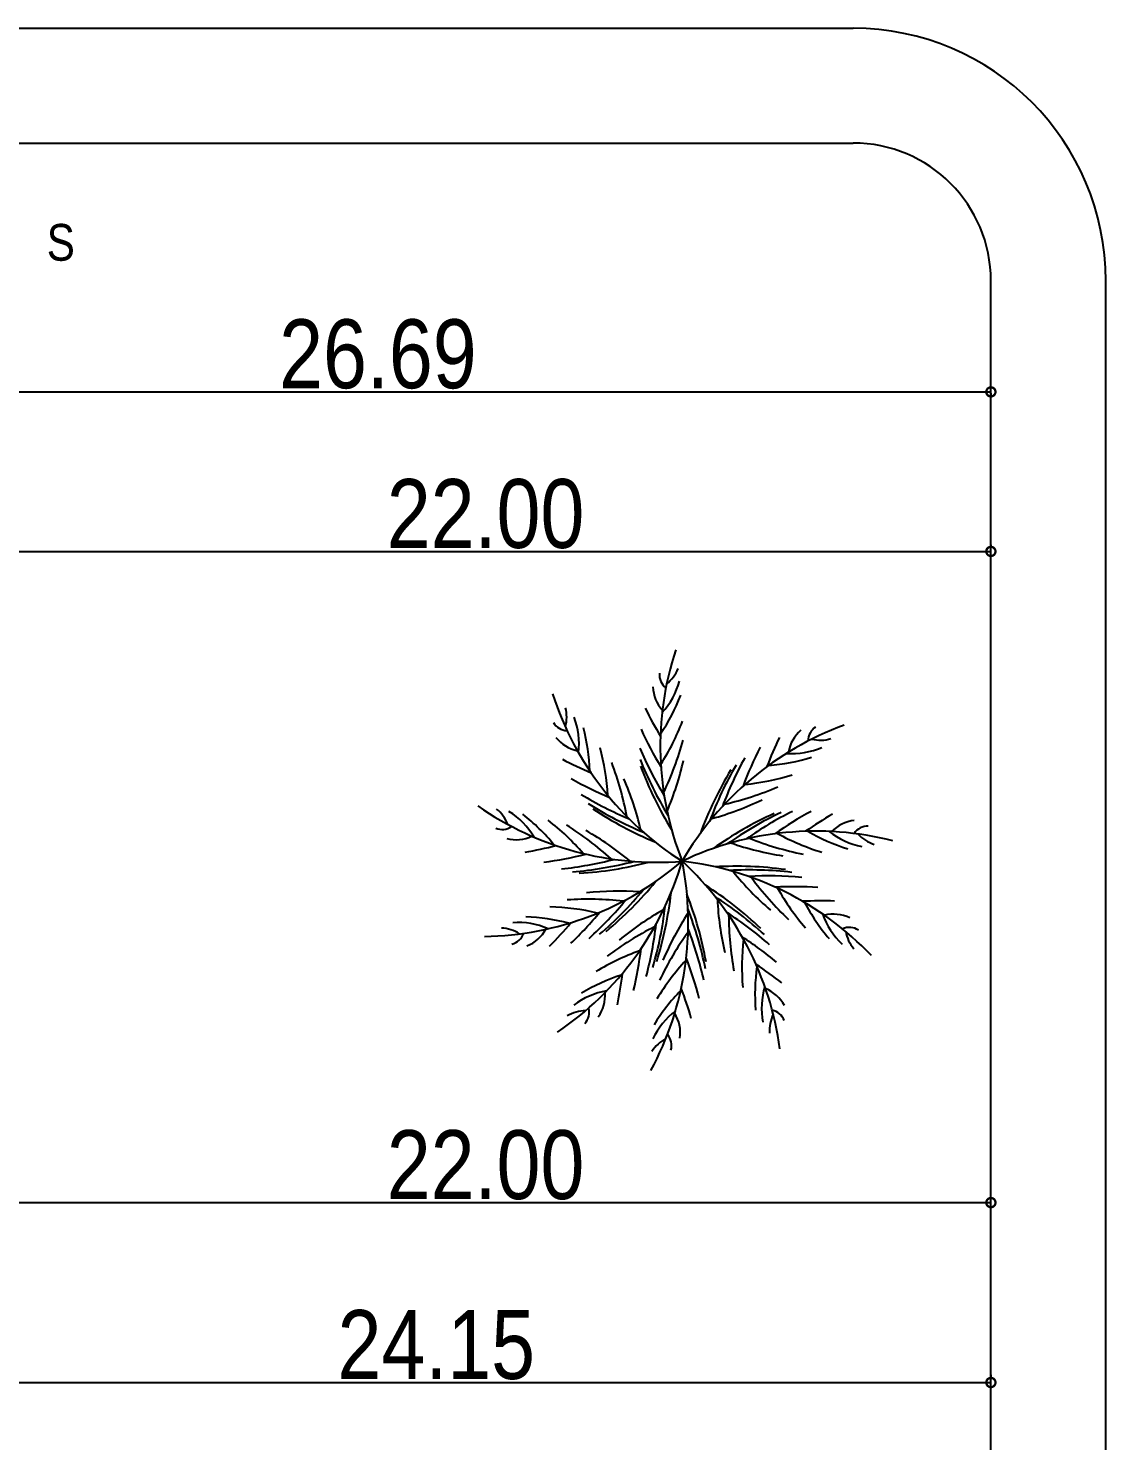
# Model space of a CAD drawing. Extents: x -109 to 1815, y -14679 to 345.
# Drawn here: x 72.74 to 96.2, y 285.91 to 316.67 of the extents above; entities that cross this region are included whole.
import ezdxf

# ---------------------------------------------------------------- set-up
doc = ezdxf.new("R2010")
doc.units = 0
doc.header["$MEASUREMENT"] = 0
doc.layers.get('0').update_dxf_attribs({"linetype": 'CONTINUOUS'})
doc.layers.get('DEFPOINTS').update_dxf_attribs({"linetype": 'CONTINUOUS'})
for name, color, linetype in [('COTA', 1, 'CONTINUOUS'), ('TERRENO', 1, 'CONTINUOUS'), ('TREES', 3, 'CONTINUOUS')]:
    doc.layers.add(name, color=color, linetype=linetype)
doc.styles.add('SIMPLEX', font='techl___.ttf')
doc.dimstyles.new('Copy of 50model', dxfattribs={"dimtxt": 1.5, "dimasz": 0.4, "dimexe": 0.08, "dimexo": 0.2, "dimgap": 0.05, "dimtad": 1, "dimzin": 4, "dimdsep": 46, "dimtxsty": 'SIMPLEX', "dimblk1": 'DOTSMALL', "dimblk2": 'DOTSMALL', "dimsah": 1, "dimcen": 0.2, "dimadec": 0, "dimazin": 0, "dimtfac": 1, "dimtmove": 2, "dimatfit": 3, "dimldrblk": 'DOTSMALL', "dimfxl": 1, "dimtvp": 1, "dimtolj": 1, "dimtzin": 0, "dimlwd": -1, "dimarcsym": 0})

# ---------------------------------------------------------------- blocks, each defined once
blk = doc.blocks.new('_DOTSMALL')
at = {"color": 0, "linetype": 'ByBlock', "ltscale": 0.05, "const_width": 0.5}
blk.add_lwpolyline([(-0.0625, 0, 1), (0.0625, 0, 1)], format="xyb", close=True, dxfattribs=at)
blk = doc.blocks.new('*D109')
at = {"layer": 'COTA', "color": 0, "transparency": 16777216}
blk.add_line((71.696, 291.095), (93.696, 291.095), dxfattribs=at)
at = {"layer": 'COTA', "color": 0, "lineweight": -2, "transparency": 16777216}
for p, q in [((71.696, 290.918), (71.696, 291.015)), ((93.696, 290.918), (93.696, 291.015))]:
    blk.add_line(p, q, dxfattribs=at)
at = {"layer": 'DEFPOINTS', "color": 0, "transparency": 16777216}
for p in [(71.696, 291.118), (93.696, 291.118), (93.696, 291.095)]:
    blk.add_point(p, dxfattribs=at)
at = {"layer": 'COTA', "color": 0, "transparency": 16777216, "xscale": 0.4, "yscale": 0.4, "zscale": 0.4, "rotation": 180}
blk.add_blockref('_DOTSMALL', (71.696, 291.095), dxfattribs=at)
at = {"layer": 'COTA', "color": 0, "transparency": 16777216, "xscale": 0.4, "yscale": 0.4, "zscale": 0.4}
blk.add_blockref('_DOTSMALL', (93.696, 291.095), dxfattribs=at)
at = {"layer": 'COTA', "color": 0, "transparency": 16777216, "insert": (82.696, 291.911), "char_height": 1.5, "attachment_point": 5, "style": 'SIMPLEX'}
blk.add_mtext('\\A1;22.00', dxfattribs=at)
blk = doc.blocks.new('*D110')
at = {"layer": 'COTA', "color": 0, "lineweight": -2, "transparency": 16777216}
for p, q in [((71.696, 305.418), (71.696, 305.355)), ((93.696, 305.418), (93.696, 305.355))]:
    blk.add_line(p, q, dxfattribs=at)
at = {"layer": 'COTA', "color": 0, "transparency": 16777216}
blk.add_line((71.696, 305.275), (93.696, 305.275), dxfattribs=at)
at = {"layer": 'DEFPOINTS', "color": 0, "transparency": 16777216}
for p in [(71.696, 305.218), (93.696, 305.275), (93.696, 305.218)]:
    blk.add_point(p, dxfattribs=at)
at = {"layer": 'COTA', "color": 0, "transparency": 16777216, "xscale": 0.4, "yscale": 0.4, "zscale": 0.4, "rotation": 180}
blk.add_blockref('_DOTSMALL', (71.696, 305.275), dxfattribs=at)
at = {"layer": 'COTA', "color": 0, "transparency": 16777216, "xscale": 0.4, "yscale": 0.4, "zscale": 0.4}
blk.add_blockref('_DOTSMALL', (93.696, 305.275), dxfattribs=at)
at = {"layer": 'COTA', "color": 0, "transparency": 16777216, "insert": (82.696, 306.09), "char_height": 1.5, "attachment_point": 5, "style": 'SIMPLEX'}
blk.add_mtext('\\A1;22.00', dxfattribs=at)
blk = doc.blocks.new('Tree3')
at = {"layer": 'TREES'}
for centre, radius, start, end in [((6.304, 2.495), 6.78, 161.8706, 201.5936), ((-0.143, 4.054), 0.351, 173.7791, 233.0395), ((-0.839, 4.494), 0.808, 308.4321, 338.3515), ((0.196, 3.84), 0.835, 182.879, 221.5346), ((-1.642, 4.347), 1.639, 317.4391, 345.0127), ((3.633, 5.724), 6.78, 197.8706, 237.5936), ((-4.007, 5.153), 4.263, 326.0526, 338.8318), ((-3.321, 3.142), 0.808, 344.4321, 14.3515), ((-3.884, 2.551), 1.639, 353.4391, 21.0127), ((6.376, 6.862), 8.001, 206.1883, 211.1386), ((-2.499, 3.196), 0.351, 209.7791, 269.0395), ((-6.271, 1.814), 4.263, 2.0526, 14.8318), ((6.381, 6.2), 8.001, 204.5673, 211.2107), ((-4.862, 4.906), 5.211, 327.5529, 339.111), ((5.865, -3.401), 6.78, 110.1725, 149.8955), ((3.134, 2.226), 0.835, 131.1808, 169.8364), ((3.093, 2.625), 0.351, 122.081, 181.3414), ((-2.099, 3.221), 0.835, 218.879, 257.5346), ((-6.817, 1.111), 5.211, 3.5529, 15.111), ((6.444, 5.585), 8.001, 202.9483, 211.3077), ((-6.749, 4.499), 7.022, 334.6755, 344.6307), ((8.821, -1.165), 8.001, 152.8691, 159.5126), ((9.337, -0.75), 8.001, 154.4902, 159.4404), ((2.393, 3.983), 1.639, 265.741, 293.3146), ((3.006, 3.444), 0.808, 256.734, 286.6534), ((1.125, 9.299), 8.001, 242.1883, 247.1386), ((6.518, 5.174), 8.001, 201.6825, 211.4019), ((-6.261, 3.599), 6.444, 337.0347, 347.4268), ((8.377, -1.595), 8.001, 151.2501, 159.6096), ((1.561, 6.338), 4.263, 274.3545, 287.1337), ((-8.105, -0.327), 7.022, 10.6755, 20.6307), ((6.59, 4.871), 8.001, 200.5186, 211.4981), ((7.907, -2.153), 8.001, 148.8205, 159.8), ((8.101, -1.908), 8.001, 149.9844, 159.7037), ((0.837, 6.856), 5.211, 275.8548, 287.4128), ((1.518, 8.767), 8.001, 240.5673, 247.2107), ((-7.181, -0.768), 6.444, 13.0347, 23.4268), ((-0.652, 8.085), 7.022, 282.9774, 292.9325), ((1.931, 8.306), 8.001, 238.9483, 247.3077), ((2.232, 8.018), 8.001, 237.6825, 247.4019), ((-1.056, 7.144), 6.444, 285.3366, 295.7287), ((-0.554, 6.757), 6.78, 234.9681, 274.6912), ((-4.544, 0.504), 0.808, 21.5297, 51.4491), ((-4.636, -0.308), 1.639, 30.5366, 58.1102), ((-6.096, -2.335), 4.263, 39.1502, 51.9294), ((2.469, 7.814), 8.001, 236.5186, 247.4981), ((5.297, -6.253), 8.001, 114.3202, 125.2997), ((5.595, -6.161), 8.001, 115.4841, 125.2035), ((6, -6.06), 8.001, 116.7498, 125.1093), ((6.609, -5.956), 8.001, 118.3688, 125.0123), ((7.27, -5.907), 8.001, 119.9899, 124.9402), ((-3.921, 1.042), 0.351, 246.8767, 306.1371), ((-6.108, -3.226), 5.211, 40.6505, 52.2085), ((-6.267, -5.149), 7.022, 47.7731, 57.7282), ((-5.264, -4.944), 6.444, 50.1322, 60.5244), ((2.908, -6.125), 6.78, 75.6722, 115.3952), ((4.876, 4.339), 4.263, 239.8542, 252.6334), ((4.228, 1.927), 1.639, 231.2407, 258.8143), ((3.844, 0.059), 0.835, 96.6805, 135.3361), ((4.036, 0.412), 0.351, 87.5807, 146.8411), ((-3.617, 1.303), 0.835, 255.9765, 294.6321), ((-4.712, 8.096), 8.001, 279.2858, 284.2361), ((3.176, 6.486), 6.444, 250.8363, 261.2284), ((4.042, 7.032), 7.022, 248.4771, 258.4323), ((4.573, 5.177), 5.211, 241.3545, 252.9126), ((4.428, 1.135), 0.808, 222.2337, 252.1531), ((-4.42, 5.141), 6.78, 270.9681, 310.6912), ((-4.077, 7.908), 8.001, 277.6648, 284.3082), ((-6.509, 1.896), 6.78, 304.0339, 343.7569), ((-3.47, 7.79), 8.001, 276.0458, 284.4052), ((-6.647, -1.335), 6.78, 331.6319, 11.355), ((-0.785, -6.734), 6.78, 43.6319, 83.355), ((-4.593, -4.987), 6.78, 7.6319, 47.355), ((-3.056, 7.741), 8.001, 274.7801, 284.4994), ((-2.744, 7.722), 8.001, 273.6161, 284.5957), ((1.173, -8.111), 8.001, 82.2799, 93.2595), ((1.474, -8.191), 8.001, 83.4439, 93.1632), ((6.133, 3.813), 6.444, 218.796, 229.1882), ((-6.759, 4.634), 8.001, 309.6161, 320.5957), ((-3.818, -7.251), 8.001, 46.2799, 57.2595), ((1.871, -8.32), 8.001, 84.7096, 93.069), ((7.157, 3.817), 7.022, 216.4368, 226.392), ((2.443, -8.555), 8.001, 86.3286, 92.972), ((6.623, 1.962), 5.211, 209.3143, 220.8723), ((-2.044, -7.85), 7.022, 83.7731, 93.7282), ((-1.353, -7.094), 6.444, 86.1322, 96.5244), ((-7.386, 4.262), 8.001, 312.0458, 320.4052), ((-7.022, 4.467), 8.001, 310.7801, 320.4994), ((-8.193, 0.196), 8.001, 342.6819, 353.6614), ((-7.351, -3.622), 8.001, 10.2799, 21.2595), ((-3.622, -7.493), 8.001, 47.4439, 57.1632), ((7.203, -0.52), 6.444, 182.796, 193.1882), ((3.029, -8.864), 8.001, 87.9496, 92.8999), ((6.436, 1.091), 4.263, 207.814, 220.5932), ((-3.559, -5.472), 4.263, 75.1502, 87.9294), ((-3.045, -6.2), 5.211, 76.6505, 88.2085), ((-7.947, 4.001), 8.001, 313.6648, 320.3082), ((2.737, -6.683), 6.444, 119.198, 129.5901), ((-8.322, -0.088), 8.001, 343.8458, 353.5652), ((5.522, -4.655), 6.444, 146.796, 157.1882), ((-7.334, -3.933), 8.001, 11.4439, 21.1632), ((-3.376, -7.831), 8.001, 48.7096, 57.069), ((8.034, -1.119), 7.022, 180.4368, 190.392), ((4.606, -0.61), 1.639, 199.2004, 226.774), ((3.29, -1.989), 0.835, 64.6403, 103.2959), ((-3.972, -2.263), 0.808, 57.5297, 87.4491), ((-3.57, -2.974), 1.639, 66.5366, 94.1102), ((-3.692, -1.071), 0.835, 291.9765, 330.6321), ((-8.571, 3.78), 8.001, 315.2858, 320.2361), ((2.57, -7.693), 7.022, 116.8388, 126.794), ((-8.515, -0.458), 8.001, 345.1116, 353.471), ((-7.334, -4.351), 8.001, 12.7096, 21.069), ((3.639, -1.792), 0.351, 55.5404, 114.8009), ((4.356, -1.387), 0.808, 190.1934, 220.1128), ((-3.784, -1.462), 0.351, 282.8767, 342.1371), ((5.842, -5.627), 7.022, 144.4368, 154.392), ((6.511, -2.305), 5.211, 173.3143, 184.8723), ((-3.052, -8.357), 8.001, 50.3286, 56.972), ((0.83, -6.857), 5.211, 109.7162, 121.2743), ((-8.843, -0.982), 8.001, 346.7306, 353.374), ((-7.382, -4.967), 8.001, 14.3286, 20.972), ((-9.245, -1.509), 8.001, 348.3516, 353.3019), ((3.913, -5.692), 5.211, 137.3143, 148.8723), ((5.848, -2.9), 4.263, 171.814, 184.5932), ((-2.76, -8.951), 8.001, 51.9496, 56.8999), ((0.003, -6.528), 4.263, 108.2159, 120.9952), ((-7.494, -5.62), 8.001, 15.9496, 20.8999), ((3.368, -3.201), 1.639, 163.2004, 190.774), ((-1.369, -4.44), 1.639, 99.6024, 127.176), ((-2.51, -2.912), 0.835, 325.0423, 3.6979), ((3.027, -5.784), 4.263, 135.814, 148.5932), ((1.493, -3.543), 0.835, 28.6403, 67.2959), ((-2.094, -4.064), 0.808, 90.5954, 120.5148), ((-2.374, -3.29), 0.351, 315.9424, 15.2029), ((0.844, -4.569), 1.639, 127.2004, 154.774), ((-0.875, -3.744), 0.835, 352.6403, 31.2959), ((2.709, -3.683), 0.808, 154.1934, 184.1128), ((1.891, -3.589), 0.351, 19.5404, 78.8009), ((0.027, -4.572), 0.808, 118.1934, 148.1128), ((-0.58, -4.015), 0.351, 343.5404, 42.8009)]:
    blk.add_arc(centre, radius, start, end, dxfattribs=at)
blk = doc.blocks.new('*D122')
at = {"layer": 'COTA', "color": 0, "transparency": 16777216}
blk.add_line((67.008, 308.749), (93.696, 308.749), dxfattribs=at)
at = {"layer": 'COTA', "color": 0, "lineweight": -2, "transparency": 16777216}
for p, q in [((67.008, 308.718), (67.008, 308.669)), ((93.696, 308.718), (93.696, 308.669))]:
    blk.add_line(p, q, dxfattribs=at)
at = {"layer": 'DEFPOINTS', "color": 0, "transparency": 16777216}
for p in [(67.008, 308.918), (93.696, 308.918), (93.696, 308.749)]:
    blk.add_point(p, dxfattribs=at)
at = {"layer": 'COTA', "color": 0, "transparency": 16777216, "xscale": 0.4, "yscale": 0.4, "zscale": 0.4, "rotation": 180}
blk.add_blockref('_DOTSMALL', (67.008, 308.749), dxfattribs=at)
at = {"layer": 'COTA', "color": 0, "transparency": 16777216, "xscale": 0.4, "yscale": 0.4, "zscale": 0.4}
blk.add_blockref('_DOTSMALL', (93.696, 308.749), dxfattribs=at)
at = {"layer": 'COTA', "color": 0, "transparency": 16777216, "insert": (80.352, 309.568), "char_height": 1.5, "attachment_point": 5, "style": 'SIMPLEX'}
blk.add_mtext('\\A1;26.69', dxfattribs=at)
blk = doc.blocks.new('*D123')
at = {"layer": 'COTA', "color": 0, "lineweight": -2, "transparency": 16777216}
for p, q in [((69.549, 287.343), (69.549, 287.257)), ((93.696, 287.343), (93.696, 287.257))]:
    blk.add_line(p, q, dxfattribs=at)
at = {"layer": 'COTA', "color": 0, "transparency": 16777216}
blk.add_line((69.549, 287.177), (93.696, 287.177), dxfattribs=at)
at = {"layer": 'DEFPOINTS', "color": 0, "transparency": 16777216}
for p in [(69.549, 287.143), (93.696, 287.177), (93.696, 287.143)]:
    blk.add_point(p, dxfattribs=at)
at = {"layer": 'COTA', "color": 0, "transparency": 16777216, "xscale": 0.4, "yscale": 0.4, "zscale": 0.4, "rotation": 180}
blk.add_blockref('_DOTSMALL', (69.549, 287.177), dxfattribs=at)
at = {"layer": 'COTA', "color": 0, "transparency": 16777216, "xscale": 0.4, "yscale": 0.4, "zscale": 0.4}
blk.add_blockref('_DOTSMALL', (93.696, 287.177), dxfattribs=at)
at = {"layer": 'COTA', "color": 0, "transparency": 16777216, "insert": (81.623, 287.994), "char_height": 1.5, "attachment_point": 5, "style": 'SIMPLEX'}
blk.add_mtext('\\A1;24.15', dxfattribs=at)

msp = doc.modelspace()

# ---------------------------------------------------------------- linework, layer by layer
at = {"layer": 'TERRENO'}
for p, q in [((-40.524, 316.668), (90.696, 316.668)), ((-40.524, 314.168), (90.696, 314.168)), ((93.696, 257.168), (93.696, 311.168)), ((96.196, 257.168), (96.196, 311.168))]:
    msp.add_line(p, q, dxfattribs=at)
for radius in [5.5, 3]:
    msp.add_arc((90.696, 311.168), radius, 0, 90, dxfattribs=at)

# ---------------------------------------------------------------- block references
at = {"layer": 'COTA', "color": 1}
msp.add_blockref('Tree3', (86.975, 298.529), dxfattribs=at)

# ---------------------------------------------------------------- texts
at = {"layer": 'TERRENO', "style": 'SIMPLEX'}
msp.add_text('S', height=0.8, dxfattribs=at).set_placement((73.143, 311.606))

# ---------------------------------------------------------------- dimensions: what is measured, and where the dimension line sits
at = {"layer": 'COTA', "color": 1}
for base, p1, p2, picture, middle in [((93.696, 308.749), (67.008, 308.918), (93.696, 308.918), '*D122', (80.352, 309.568)), ((93.696, 305.275), (71.696, 305.218), (93.696, 305.218), '*D110', (82.696, 306.09)), ((93.696, 291.095), (71.696, 291.118), (93.696, 291.118), '*D109', (82.696, 291.911)), ((93.696, 287.177), (69.549, 287.143), (93.696, 287.143), '*D123', (81.623, 287.994))]:
    dim = msp.add_linear_dim(base=base, p1=p1, p2=p2, dimstyle='Copy of 50model', dxfattribs=at)
    dim.commit()
    dim.dimension.update_dxf_attribs({"geometry": picture, "text_midpoint": middle})

doc.saveas('drawing.dxf')
